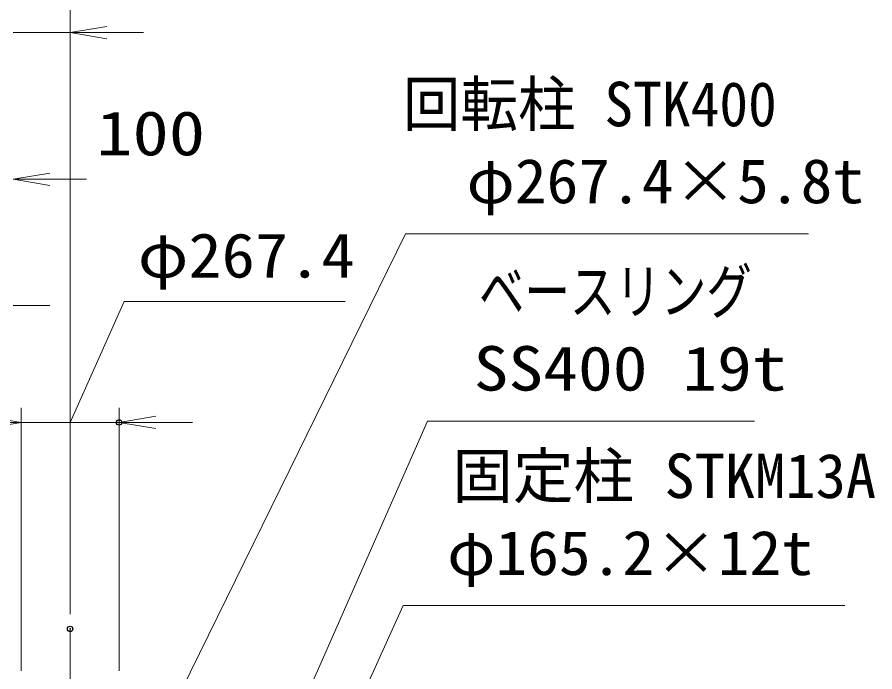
# Model space of a CAD drawing. Units: millimetres at full size. Extents: x -11880 to 11880, y -8400 to 8400.
# Drawn here: x 5485 to 7823, y 1091 to 2877 of the extents above; entities that cross this region are included whole.
import ezdxf
from ezdxf.enums import TextEntityAlignment as Align

# ---------------------------------------------------------------- set-up
doc = ezdxf.new("R2010")
doc.units = ezdxf.units.MM
doc.header["$LTSCALE"] = 30
doc.header["$PDMODE"] = 32
doc.header["$PDSIZE"] = 15
doc.linetypes.add('USER1', pattern=[18, 12, -1.5, 3, -1.5])
for name, color, linetype, lineweight in [('0-3_軸線', 200, 'USER1', 15), ('0-5_寸法線', 4, 'Continuous', 18), ('0-6_0', 7, 'Continuous', 18)]:
    doc.layers.add(name, color=color, linetype=linetype, lineweight=lineweight)
doc.layers.add('0-7_Defpoints', color=7, linetype='Continuous')
doc.styles.add('ＭＳ ゴシック', font='')
doc.styles.get('ＭＳ ゴシック').set_extended_font_data('MS Gothic')

# ---------------------------------------------------------------- blocks, each defined once
blk = doc.blocks.new('_Open')
at = {"layer": '0-6_0', "color": 4}
blk.add_line((-30, 5), (0, 0), dxfattribs=at)
blk.add_lwpolyline([(-30, -5), (0, 0), (-30, 0)], dxfattribs=at)
blk = doc.blocks.new('S298')
at = {"layer": '0-5_寸法線'}
for points in [[(-394776.1, 81136660.5), (-421526.5, 81136660.5), (-449562.7, 81073025.2), (-450772.2, 81070279.9)], [(-450020.3, 81073226.8), (-450772.2, 81070279.9), (-449105.1, 81072823.6)]]:
    blk.add_lwpolyline(points, dxfattribs=at)
at = {"layer": '0-5_寸法線', "color": 254, "style": 'ＭＳ ゴシック'}
for s, width, p in [('ベースリング', 0.75, (-417326.5, 81144361.1)), ('SS400 19t', 1.15, (-417758.5, 81138061.1))]:
    blk.add_text(s, height=3637, dxfattribs=dict(at, width=width)).set_placement(p, align=Align.BOTTOM_LEFT)
blk = doc.blocks.new('S300')
at = {"layer": '0-5_寸法線'}
for points in [[(-390373.3, 81151988.3), (-423344.5, 81151988.3), (-445311.4, 81107182.1), (-446632, 81104488.5)], [(-445760.4, 81107402.2), (-446632, 81104488.5), (-444862.5, 81106962)]]:
    blk.add_lwpolyline(points, dxfattribs=at)
at = {"layer": '0-5_寸法線', "color": 254, "style": 'ＭＳ ゴシック'}
for s, width, p in [('回転柱 STK400', 0.95, (-423550.9, 81159688.9)), ('φ267.4×5.8t', 1.05, (-418338.1, 81153388.9))]:
    blk.add_text(s, height=3637, dxfattribs=dict(at, width=width)).set_placement(p, align=Align.BOTTOM_LEFT)
blk = doc.blocks.new('S301')
at = {"layer": '0-5_寸法線'}
for points in [[(-387379.5, 81121567.4), (-423518.7, 81121567.4), (-447533.8, 81068437.9), (-448769.5, 81065704.2)], [(-447989.4, 81068643.8), (-448769.5, 81065704.2), (-447078.2, 81068231.9)]]:
    blk.add_lwpolyline(points, dxfattribs=at)
at = {"layer": '0-5_寸法線', "color": 254, "style": 'ＭＳ ゴシック'}
blk.add_text('固定柱 STKM13A', height=3637, dxfattribs=at).set_placement((-419509.6, 81129268), align=Align.BOTTOM_LEFT)
at = {"layer": '0-5_寸法線', "color": 254, "style": 'ＭＳ ゴシック', "width": 1.05}
blk.add_text('φ165.2×12t', height=3637, dxfattribs=at).set_placement((-419923.5, 81122968), align=Align.BOTTOM_LEFT)

msp = doc.modelspace()

# ---------------------------------------------------------------- linework, layer by layer
at = {"layer": '0-3_軸線'}
msp.add_line((5629.01, 1208.54), (5629.01, -1325.5), dxfattribs=at)
at = {"layer": '0-5_寸法線'}
for p, q in [((5629.01, 1248.54), (5629.01, 3218.42)), ((5629.01, 1248.54), (5629.01, 2875.01)), ((5629.01, 2835.01), (5474.01, 2835.01)), ((5729.01, 2835.01), (5829.01, 2835.01)), ((5574.01, 2435.01), (5674.01, 2435.01)), ((5474.01, 2090.76), (5574.01, 2090.76)), ((5495.31, 1093.97), (5495.31, 1811.78)), ((5762.71, 1093.97), (5762.71, 1811.78)), ((5495.31, 1771.78), (5762.71, 1771.78)), ((5862.71, 1771.78), (5962.71, 1771.78))]:
    msp.add_line(p, q, dxfattribs=at)
msp.add_lwpolyline([(5629.01, 1771.78), (5776.14, 2101.76), (6379.34, 2101.76)], dxfattribs=at)
at = {"layer": '0-7_Defpoints'}
for p in [(5762.71, 1771.78), (5629.01, 1208.54)]:
    msp.add_point(p, dxfattribs=at)

# ---------------------------------------------------------------- block references
at = {"layer": '0-5_寸法線', "xscale": 3.333333, "yscale": 3.333333, "rotation": 180}
for p in [(5629.01, 2835.01), (5474.01, 2435.01), (5762.71, 1771.78)]:
    msp.add_blockref('_Open', p, dxfattribs=at)
at = {"layer": '0-5_寸法線'}
for name, p, xscale, yscale in [('S300', (20654.75, -2702779.54), 0.03333333, 0.03333333), ('S298', (20654.75, -2702779.54), 0.03333333, 0.03333333), ('_Open', (5495.31, 1771.78), 3.333333, 3.333333), ('S301', (20654.75, -2702779.54), 0.03333333, 0.03333333)]:
    msp.add_blockref(name, p, dxfattribs=dict(at, xscale=xscale, yscale=yscale))

# ---------------------------------------------------------------- texts
at = {"layer": '0-5_寸法線', "color": 254, "style": 'ＭＳ ゴシック'}
for s, width, p in [('100', 1.2, (5700.36, 2463.69)), ('φ267.4', 1.1, (5813.74, 2130.45))]:
    msp.add_text(s, height=121.2, dxfattribs=dict(at, width=width)).set_placement(p, align=Align.BOTTOM_LEFT)

doc.saveas('drawing.dxf')
